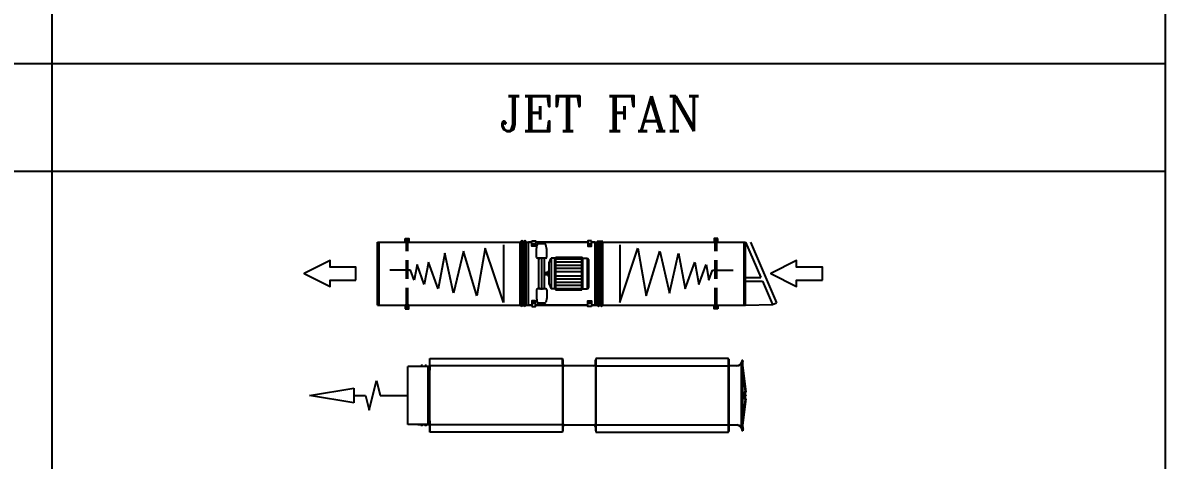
# Model space of a CAD drawing. Extents: x 462150 to 584251, y 35809 to 87318.
# Drawn here: x 524632 to 532372, y 41165 to 44128 of the extents above; entities that cross this region are included whole.
import ezdxf

# ---------------------------------------------------------------- set-up
doc = ezdxf.new("R2010")
doc.units = 0
doc.header["$LTSCALE"] = 500
doc.header["$MEASUREMENT"] = 0
doc.linetypes.add('DASHED', pattern=[15, 12, -3])
doc.linetypes.add('HIDDEN', pattern=[0.375, 0.25, -0.125])
for name, color, linetype in [('AC-JETFAN', 3, 'Continuous'), ('AC-VAV', 1, 'Continuous'), ('FW_Dim', 2, 'DASHED'), ('FW_Jetfans', 3, 'Continuous'), ('MH-FLX', 2, 'Continuous'), ('PL-W-TEXT', 7, 'Continuous')]:
    doc.layers.add(name, color=color, linetype=linetype)
doc.styles.add('FF-LOOP', font='romanc.shx', dxfattribs={"height": 2})

# ---------------------------------------------------------------- blocks, each defined once
blk = doc.blocks.new('A$C374C18AF')
at = {"layer": 'FW_Jetfans'}
for p, q in [((-250.9, 457.9), (-200.9, 757.9)), ((-200.9, 757.9), (-150.9, 457.9)), ((-150.9, 457.9), (-250.9, 457.9)), ((-200.9, 457.9), (-200.9, 378.1)), ((-200.9, 378.1), (-300.9, 353.1)), ((-300.9, 353.1), (-100.9, 303.1)), ((-100.9, 303.1), (-200.9, 278.1)), ((-200.9, 278.1), (-200.9, 92.2)), ((-396.9, 92.2), (-5, 92.2)), ((-396.9, 22.9), (-396.9, 92.2)), ((-5, 22.9), (-5, 92.2)), ((-403.7, -7.1), (-403.7, 0.4)), ((-403.2, 1.7), (-400, 1.7)), ((-400, 1.7), (-400, 2.1)), ((-400, 2.1), (-398.6, 2.1)), ((-400, 1.7), (-400, -0.4)), ((-400, -0.7), (-400, 1.7)), ((-398.6, -57.1), (-398.6, 22.9)), ((-398.6, 22.9), (-396.9, 22.9)), ((-398.6, 2.1), (-398.6, -8.8)), ((-398.6, 2.1), (-398.6, -8.8)), ((-396.9, 22.9), (-396.9, -57.1)), ((-5, -57.1), (-5, 22.9)), ((-3.2, 22.9), (-5, 22.9)), ((-3.2, 22.9), (-3.2, -57.1)), ((-3.2, 1.7), (-1.8, 1.7)), ((-3.2, -9.3), (-3.2, 1.7)), ((-3.2, -9.3), (-3.2, 1.7)), ((-1.8, 1.7), (-1.8, 1.3)), ((-1.8, 1.3), (-1.8, -0.8)), ((-1.8, -1.2), (-1.8, 1.3)), ((-1.8, 1.3), (1.3, 1.3)), ((1.8, 0), (1.8, -7.6)), ((-450.9, -957.1), (-450.9, -57.1)), ((-450.9, -57.1), (-400.9, -57.1)), ((-430.9, -57.1), (-444.9, -57.1)), ((-420.9, -57.1), (-430.9, -57.1)), ((-410.8, -57.1), (-420.9, -57.1)), ((-389.2, -57.1), (-410.8, -57.1)), ((-398.6, -3.3), (-406, -3.3)), ((-398.6, -30), (-406, -30)), ((-403.7, -33.8), (-403.7, -26.2)), ((-400, -0.8), (-403.2, -0.8)), ((-400, -5.9), (-403.2, -5.9)), ((-400, -8.4), (-403.2, -8.4)), ((-403.2, -25), (-400, -25)), ((-400, -27.5), (-403.2, -27.5)), ((-400, -32.5), (-403.2, -32.5)), ((-400, -35.1), (-403.2, -35.1)), ((-402, -3.3), (-399.4, -3.3)), ((-402, -30), (-399.4, -30)), ((-400.9, -957.1), (-400.9, -57.1)), ((-400.9, -57.1), (-0.9, -57.1)), ((-400, -0.8), (-400, -0.7)), ((-400, -0.7), (-400, -0.8)), ((-400, -0.8), (-400, -5.9)), ((-400, -5.9), (-400, -0.8)), ((-400, -5.9), (-400, -6)), ((-400, -6), (-400, -5.9)), ((-400, -6), (-400, -8.4)), ((-400, -8.4), (-400, -6.3)), ((-400, -8.8), (-400, -8.4)), ((-398.6, -8.8), (-400, -8.8)), ((-400, -24.5), (-398.6, -24.5)), ((-400, -25), (-400, -24.5)), ((-400, -27.4), (-400, -25)), ((-400, -25), (-400, -27)), ((-400, -27.4), (-400, -27.5)), ((-400, -27.5), (-400, -27.4)), ((-400, -32.5), (-400, -27.5)), ((-400, -27.5), (-400, -32.5)), ((-400, -32.7), (-400, -32.5)), ((-400, -32.5), (-400, -32.7)), ((-400, -32.7), (-400, -35.1)), ((-400, -35.1), (-400, -33)), ((-400, -35.5), (-400, -35.1)), ((-398.6, -35.5), (-400, -35.5)), ((-398.6, -8.8), (-398.6, -24.5)), ((-398.6, -24.5), (-398.6, -35.5)), ((-398.6, -24.5), (-398.6, -35.5)), ((-372.3, -57.1), (-398.6, -57.1)), ((-396.9, -45.7), (-5, -45.7)), ((-3.2, -57.1), (-29.6, -57.1)), ((-3.2, -3.8), (4.1, -3.8)), ((-1.8, -9.3), (-3.2, -9.3)), ((-3.2, -35.9), (-3.2, -25)), ((-3.2, -35.9), (-3.2, -25)), ((-3.2, -25), (-1.8, -25)), ((-3.2, -30.5), (4.1, -30.5)), ((-1.8, -35.9), (-3.2, -35.9)), ((0.1, -3.8), (-2.4, -3.8)), ((0.1, -30.5), (-2.4, -30.5)), ((-1.8, -1.3), (-1.8, -1.2)), ((-1.8, -1.2), (-1.8, -1.3)), ((-1.8, -6.3), (-1.8, -1.3)), ((-1.8, -1.3), (1.3, -1.3)), ((-1.8, -1.3), (-1.8, -6.3)), ((-1.8, -6.3), (-1.8, -6.4)), ((-1.8, -6.4), (-1.8, -6.3)), ((-1.8, -6.3), (1.3, -6.3)), ((-1.8, -6.4), (-1.8, -8.8)), ((-1.8, -8.8), (-1.8, -6.8)), ((1.3, -8.8), (-1.8, -8.8)), ((-1.8, -8.8), (-1.8, -9.3)), ((-1.8, -25), (-1.8, -25.4)), ((-1.8, -25.4), (1.3, -25.4)), ((-1.8, -27.8), (-1.8, -25.4)), ((-1.8, -25.4), (-1.8, -27.5)), ((-1.8, -27.8), (-1.8, -27.9)), ((-1.8, -27.9), (-1.8, -27.8)), ((-1.8, -27.9), (-1.8, -33)), ((-1.8, -27.9), (1.3, -27.9)), ((-1.8, -33), (-1.8, -27.9)), ((-1.8, -33), (1.3, -33)), ((-1.8, -33.1), (-1.8, -33)), ((-1.8, -33), (-1.8, -33.1)), ((-1.8, -33.1), (-1.8, -35.5)), ((-1.8, -35.5), (-1.8, -33.4)), ((-1.8, -35.5), (-1.8, -35.9)), ((1.3, -35.5), (-1.8, -35.5)), ((-0.9, -57.1), (49.1, -57.1)), ((-0.9, -957.1), (-0.9, -57.1)), ((1.8, -26.7), (1.8, -34.2)), ((49.1, -57.1), (49.1, -957.1)), ((-400.9, -957.1), (-450.9, -957.1)), ((-413.4, -957.1), (-440.9, -957.1)), ((-440.9, -959.6), (-440.9, -957.1)), ((-413.4, -959.6), (-440.9, -959.6)), ((11.6, -957.1), (-413.4, -957.1)), ((11.6, -959.6), (-413.4, -959.6)), ((-403.4, -1169.6), (-403.4, -969.6)), ((-0.9, -957.1), (-400.9, -957.1)), ((-400.9, -969.6), (-400.9, -1169.6)), ((49.1, -957.1), (-0.9, -957.1)), ((-0.9, -1169.6), (-0.9, -969.6)), ((1.6, -969.6), (1.6, -1169.6)), ((11.6, -957.1), (39.1, -957.1)), ((39.1, -959.6), (11.6, -959.6)), ((39.1, -957.1), (39.1, -959.6)), ((-450.9, -1182.1), (-450.9, -2082.1)), ((-400.9, -1182.1), (-450.9, -1182.1)), ((-440.9, -1182.1), (-440.9, -1179.6)), ((-413.4, -1179.6), (-440.9, -1179.6)), ((-440.9, -1182.1), (-413.4, -1182.1)), ((11.6, -1179.6), (-413.4, -1179.6)), ((-413.4, -1182.1), (11.6, -1182.1)), ((-400.9, -1182.1), (-400.9, -2082.1)), ((-0.9, -1182.1), (-400.9, -1182.1)), ((-0.9, -1182.1), (-0.9, -2082.1)), ((49.1, -1182.1), (-0.9, -1182.1)), ((11.6, -1179.6), (39.1, -1179.6)), ((11.6, -1182.1), (39.1, -1182.1)), ((39.1, -1179.6), (39.1, -1182.1)), ((49.1, -2082.1), (49.1, -1182.1)), ((-450.9, -2082.1), (-400.9, -2082.1)), ((-406.6, -2082.1), (-446, -2082.1)), ((-444.9, -2084.4), (-430.9, -2084.4)), ((-430.9, -2084.4), (-420.9, -2084.4)), ((-420.9, -2084.4), (-410.8, -2084.4)), ((-410.8, -2084.4), (-389.2, -2084.4)), ((-400.9, -2082.1), (-0.9, -2082.1)), ((-0.9, -2082.1), (49.1, -2082.1)), ((4.7, -2082.1), (44.2, -2082.1))]:
    blk.add_line(p, q, dxfattribs=at)
at = {"layer": 'FW_Jetfans', "ltscale": 0.005}
for p, q in [((-446, -2082.1), (-446, -2084.4)), ((-406.6, -2084.4), (-446, -2084.4)), ((-446, -2084.4), (-388.2, -2084.4)), ((4.7, -2084.4), (-406.6, -2084.4)), ((-403.2, -2138.5), (-403.2, -2087.8)), ((-400.9, -2087.8), (-400.9, -2138.5)), ((-0.9, -2138.5), (-0.9, -2087.8)), ((1.3, -2087.8), (1.3, -2138.5)), ((44.2, -2084.4), (4.7, -2084.4)), ((44.2, -2084.4), (44.2, -2082.1)), ((-409.2, -2166.9), (-431, -2177.9)), ((7.3, -2166.9), (29.1, -2177.9)), ((-200.9, -2175.6), (-440.4, -2175.6)), ((-440.4, -2175.6), (-440.4, -2177.9)), ((-414.4, -2177.9), (-440.4, -2177.9)), ((-431, -2177.9), (-433.8, -2179.3)), ((-432.8, -2181.3), (-433.8, -2179.3)), ((-426, -2177.9), (-432.8, -2181.3)), ((-427.2, -2178.5), (-428.3, -2176.5)), ((-408.1, -2168.9), (-426, -2177.9)), ((-419.2, -2171.9), (-418.2, -2174)), ((-414, -2177.9), (-200.9, -2177.9)), ((-409.1, -2172), (-411, -2173.1)), ((-409.6, -2177.4), (-408.9, -2173)), ((-409.6, -2177.4), (-409.6, -2177.4)), ((-409.6, -2177.4), (-405.5, -2177.9)), ((-369.2, -2177.9), (-408.9, -2173)), ((-405.5, -2177.9), (-223.5, -2200.4)), ((5.3, -2168.6), (-403.2, -2168.6)), ((5.3, -2173.1), (-403.2, -2173.1)), ((-225.7, -2195.7), (-369.2, -2177.9)), ((-200.9, -2191.2), (-225.7, -2191.2)), ((-222.9, -2195.9), (-225.7, -2195.7)), ((-200.9, -2195.7), (-225.7, -2195.7)), ((-223.5, -2200.4), (-222.9, -2195.9)), ((38.5, -2175.6), (-200.9, -2175.6)), ((-200.9, -2177.9), (38.5, -2177.9)), ((-176.1, -2191.2), (-200.9, -2191.2)), ((-176.1, -2195.7), (-200.9, -2195.7)), ((-176.1, -2195.7), (-179, -2195.9)), ((-179, -2195.9), (-178.4, -2200.4)), ((-178.4, -2200.4), (4, -2177.9)), ((-32.7, -2177.9), (-176.1, -2195.7)), ((7.1, -2173), (-32.7, -2177.9)), ((4, -2177.9), (7.7, -2177.4)), ((6.3, -2168.9), (24.1, -2177.9)), ((7.1, -2173), (7.7, -2177.4)), ((7.2, -2172), (9.2, -2173.1)), ((17.4, -2171.9), (16.3, -2174)), ((24.1, -2177.9), (30.9, -2181.3)), ((25.4, -2178.5), (26.4, -2176.5)), ((29.1, -2177.9), (31.9, -2179.3)), ((30.9, -2181.3), (31.9, -2179.3)), ((38.5, -2177.9), (38.5, -2175.6))]:
    blk.add_line(p, q, dxfattribs=at)
for centre in [(-407.1, -2170.9), (-200.9, -2197.9), (5.3, -2170.9), (5.3, -2170.9)]:
    blk.add_circle(centre, 2.25, dxfattribs=at)
at = {"layer": 'FW_Jetfans'}
for centre, radius, start, end in [((-401.8, 0.4), 1.82, 136.15013, 223.84987), ((0, 0), 1.82, 316.15013, 43.84987), ((-397.1, -3.3), 6.53, 157.24227, 202.75773), ((-401.8, -7.1), 1.82, 136.15013, 223.84987), ((-401.8, -26.2), 1.82, 136.15013, 223.84987), ((-397.1, -30), 6.53, 157.24227, 202.75773), ((-401.8, -33.8), 1.82, 136.15013, 223.84987), ((-4.7, -3.8), 6.53, 337.24227, 22.75773), ((0, -7.6), 1.82, 316.15013, 43.84987), ((0, -26.7), 1.82, 316.15013, 43.84987), ((-4.7, -30.5), 6.53, 337.24227, 22.75773), ((0, -34.2), 1.82, 316.15013, 43.84987), ((-413.4, -969.6), 12.5, 0, 90), ((-413.4, -969.6), 10, 44.427, 90), ((-413.4, -969.6), 10, 0, 44.427), ((11.6, -969.6), 12.5, 90, 180), ((11.6, -969.6), 10, 90, 180), ((-413.4, -1169.6), 12.5, 270, 0), ((-413.4, -1169.6), 10, 270, 315.573), ((-413.4, -1169.6), 10, 315.573, 0), ((11.6, -1169.6), 12.5, 180, 270), ((11.6, -1169.6), 10, 180, 270)]:
    blk.add_arc(centre, radius, start, end, dxfattribs=at)
at = {"layer": 'FW_Jetfans', "ltscale": 0.005}
for centre, radius, start, end in [((-406.6, -2087.8), 5.63, 0, 90), ((-406.6, -2087.8), 3.38, 0, 90), ((4.7, -2087.8), 5.63, 90, 180), ((4.7, -2087.8), 3.38, 90, 180), ((-440.4, -2138.5), 39.4, 270, 0), ((-440.4, -2138.5), 37.2, 270, 0), ((-407.1, -2170.9), 4.51, 176.84229, 116.84229), ((38.5, -2138.5), 39.4, 180, 270), ((5.3, -2170.9), 4.51, 63.15771, 3.15771), ((38.5, -2138.5), 37.2, 180, 270), ((-225.7, -2193.4), 2.25, 90, 180), ((-225.7, -2193.4), 2.25, 180, 270), ((-225.7, -2193.4), 2.25, 270, 90), ((-176.1, -2193.4), 2.25, 90, 270), ((-176.1, -2193.4), 2.25, 0, 90), ((-176.1, -2193.4), 2.25, 270, 0)]:
    blk.add_arc(centre, radius, start, end, dxfattribs=at)
blk = doc.blocks.new('JET FAN')
at = {"layer": 'FW_Dim', "linetype": 'Continuous', "rotation": 90}
blk.add_blockref('A$C374C18AF', (-1069.6, -1.6), dxfattribs=at)
blk = doc.blocks.new('JET FAN-1')
at = {"layer": 'AC-JETFAN', "color": 9, "linetype": 'HIDDEN'}
for p, q in [((-1051.5, -436.2), (-1051.5, 9.2)), ((-1041.5, -436.2), (-1041.5, 9.2)), ((1041.5, -436.2), (1041.5, 9.2)), ((1051.5, -436.2), (1051.5, 9.2))]:
    blk.add_line(p, q, dxfattribs=at)
at = {"layer": 'AC-JETFAN'}
for p, q in [((280.2, 0), (1246.5, 0)), ((1236.5, -427), (1236.5, 0)), ((1246.5, -427), (1246.5, 0)), ((1246.5, 0), (1349.8, -239.2)), ((-1246.5, -427), (-1246.5, 0)), ((-1246.5, 0), (-280.2, 0)), ((-1236.5, -427), (-1236.5, 0)), ((-240, 0), (-202.5, 0)), ((-177.5, 0), (177.5, 0)), ((202.5, 0), (240, 0)), ((1279.2, 0), (1457.1, -412.2)), ((1246.5, -239.2), (1349.8, -239.2)), ((1246.5, -264.2), (1360.6, -264.2)), ((1360.6, -264.2), (1429.6, -424.1)), ((-1246.5, -427), (-280.2, -427)), ((-240, -427), (-202.5, -427)), ((-177.5, -427), (177.5, -427)), ((202.5, -427), (240, -427)), ((280.2, -427), (1246.5, -427)), ((1246.5, -427), (1429.6, -424.1)), ((1429.6, -424.1), (1457.1, -412.2))]:
    blk.add_line(p, q, dxfattribs=at)
at = {"layer": 'AC-JETFAN', "color": 1}
for p, q in [((-791.6, -75.2), (-837.2, -318)), ((-731.3, -347), (-791.6, -75.2)), ((-664.8, -62.5), (-731.3, -347)), ((-573.3, -365.6), (-664.8, -62.5)), ((-517.8, -41.5), (-573.3, -365.6)), ((-394.3, -409.3), (-517.8, -41.5)), ((-394.3, -18.4), (-394.3, -409.3)), ((-202.5, 0), (-225, 0)), ((177.5, 0), (-177.5, 0)), ((-170.1, -50), (-164.9, -18.1)), ((-170.1, -103.7), (-170.1, -50)), ((-111.7, -13.1), (-159, -13.1)), ((-100.6, -50), (-105.7, -18.1)), ((-100.6, -103.7), (-100.6, -50)), ((225, 0), (202.5, 0)), ((394.3, -18.4), (394.3, -409.3)), ((394.3, -409.3), (517.8, -41.5)), ((517.8, -41.5), (573.3, -365.6)), ((573.3, -365.6), (664.8, -62.5)), ((664.8, -62.5), (731.3, -347)), ((731.3, -347), (791.6, -75.2)), ((791.6, -75.2), (837.2, -318)), ((-979, -152.7), (-998.8, -258.1)), ((-930.6, -288), (-979, -152.7)), ((-902.2, -136.3), (-930.6, -288)), ((-837.2, -318), (-902.2, -136.3)), ((-106.6, -109.8), (-164.1, -109.8)), ((-154.7, -310), (-154.7, -117)), ((-142.2, -109.8), (-128.5, -109.8)), ((-142.2, -109.8), (-128.5, -109.8)), ((-135.3, -109.8), (-135.3, -317.2)), ((-115.4, -310), (-115.4, -117)), ((-84.1, -141.7), (-69.6, -109.8)), ((-84.1, -285.3), (-84.1, -141.7)), ((-45.1, -109.8), (-69.6, -109.8)), ((-69.6, -109.8), (-69.6, -317.2)), ((-45.1, -109.8), (-38, -102.6)), ((-45.1, -317.2), (-45.1, -109.8)), ((-38, -102.6), (137.8, -102.6)), ((-38, -324.4), (-38, -102.6)), ((-38, -113.3), (137.8, -113.3)), ((-38, -134.6), (137.8, -134.6)), ((144.9, -109.8), (137.8, -102.6)), ((137.8, -324.4), (137.8, -102.6)), ((144.9, -317.2), (144.9, -109.8)), ((144.9, -109.8), (174.6, -109.8)), ((174.6, -317.2), (174.6, -109.8)), ((174.6, -109.8), (185.3, -120.4)), ((185.3, -306.6), (185.3, -120.4)), ((837.2, -318), (902.2, -136.3)), ((902.2, -136.3), (930.6, -288)), ((930.6, -288), (979, -152.7)), ((979, -152.7), (998.8, -258.1)), ((-1022.9, -190.6), (-1163.5, -190.6)), ((-998.8, -258.1), (-1022.9, -190.6)), ((-115.4, -206.7), (-94.8, -206.7)), ((-115.4, -220.3), (-94.8, -220.3)), ((-94.8, -227.4), (-94.8, -199.6)), ((-94.8, -199.6), (-84.1, -199.6)), ((-94.8, -227.4), (-84.1, -227.4)), ((-38, -155.9), (137.8, -155.9)), ((-38, -177.3), (137.8, -177.3)), ((-38, -198.6), (137.8, -198.6)), ((-38, -228.4), (137.8, -228.4)), ((998.8, -258.1), (1022.9, -190.6)), ((1022.9, -190.6), (1163.5, -190.6)), ((-84.1, -285.3), (-69.6, -317.2)), ((-38, -249.7), (137.8, -249.7)), ((-38, -271.1), (137.8, -271.1)), ((-38, -292.4), (137.8, -292.4)), ((174.6, -317.2), (185.3, -306.6)), ((-170.1, -323.3), (-170.1, -377)), ((-170.1, -377), (-164.9, -408.9)), ((-106.6, -317.2), (-164.1, -317.2)), ((-142.2, -317.2), (-128.5, -317.2)), ((-142.2, -317.2), (-128.5, -317.2)), ((-142.2, -317.2), (-128.5, -317.2)), ((-142.2, -317.2), (-128.5, -317.2)), ((-100.6, -377), (-105.7, -408.9)), ((-100.6, -323.3), (-100.6, -377)), ((-45.1, -317.2), (-69.6, -317.2)), ((-45.1, -317.2), (-38, -324.4)), ((-38, -313.7), (137.8, -313.7)), ((-38, -324.4), (137.8, -324.4)), ((144.9, -317.2), (137.8, -324.4)), ((144.9, -317.2), (174.6, -317.2)), ((-111.7, -413.9), (-159, -413.9))]:
    blk.add_line(p, q, dxfattribs=at)
for points in [[(-1059, 25), (-1034, 25), (-1034, 0), (-1059, 0)], [(-202.5, 9), (-177.5, 9), (-177.5, -28.5), (-202.5, -28.5)], [(202.5, 9), (177.5, 9), (177.5, -28.5), (202.5, -28.5)], [(1059, 25), (1034, 25), (1034, 0), (1059, 0)], [(-1059, -452), (-1034, -452), (-1034, -427), (-1059, -427)], [(-202.5, -436), (-177.5, -436), (-177.5, -398.5), (-202.5, -398.5)], [(202.5, -436), (177.5, -436), (177.5, -398.5), (202.5, -398.5)], [(1059, -452), (1034, -452), (1034, -427), (1059, -427)]]:
    blk.add_lwpolyline(points, close=True, dxfattribs=at)
for points in [[(-202.5, -427), (-225, -427), (-225, 0), (-202.5, 0)], [(-177.5, 0), (177.5, 0)], [(202.5, 0), (225, 0), (225, -427), (202.5, -427)], [(177.5, -427), (-177.5, -427)]]:
    blk.add_lwpolyline(points, dxfattribs=at)
at = {"layer": 'AC-JETFAN'}
for points in [[(-1393.8, -257.3), (-1393.8, -169.7), (-1568.8, -169.7), (-1568.8, -126), (-1743.8, -213.5), (-1568.8, -301), (-1568.8, -257.3)], [(1767.8, -257.3), (1767.8, -169.7), (1592.8, -169.7), (1592.8, -126), (1417.8, -213.5), (1592.8, -301), (1592.8, -257.3)]]:
    blk.add_lwpolyline(points, close=True, dxfattribs=at)
at = {"layer": 'AC-JETFAN', "color": 1}
for centre in [(-1046.5, 12.5), (1046.5, 12.5), (-190, -16), (190, -16), (-1046.5, -439.5), (-190, -411), (190, -411), (1046.5, -439.5)]:
    blk.add_circle(centre, 5.97, dxfattribs=at)
for centre, radius, start, end in [((-159, -19.1), 6.01, 90, 170.75672), ((-111.7, -19.1), 6.01, 9.24328, 90), ((-164.1, -103.7), 6.01, 180, 270), ((-147.5, -117), 7.22, 90, 180), ((-122.7, -117), 7.22, 0, 90), ((-106.6, -103.7), 6.01, 270, 0), ((-164.1, -323.3), 6.01, 90, 180), ((-147.5, -310), 7.22, 180, 270), ((-122.7, -310), 7.22, 270, 0), ((-106.6, -323.3), 6.01, 0, 90), ((-159, -407.9), 6.01, 189.24328, 270), ((-111.7, -407.9), 6.01, 270, 350.75672)]:
    blk.add_arc(centre, radius, start, end, dxfattribs=at)
at = {"layer": 'MH-FLX'}
for p, q in [((-270.1, 10.2), (-280.2, 0)), ((-280.2, -427), (-280.2, 0)), ((-260, 0), (-270.1, 10.2)), ((-270.1, -437.2), (-270.1, 10.2)), ((-249.9, 10.2), (-260, 0)), ((-260, -427), (-260, 0)), ((-240, 0), (-249.9, 10.2)), ((-249.9, -437.2), (-249.9, 10.2)), ((240, 0), (249.9, 10.2)), ((249.9, 10.2), (260, 0)), ((249.9, -437.2), (249.9, 10.2)), ((260, 0), (270.1, 10.2)), ((260, -427), (260, 0)), ((270.1, 10.2), (280.2, 0)), ((270.1, -437.2), (270.1, 10.2)), ((280.2, -427), (280.2, 0)), ((-240, -427), (-240, 0)), ((240, -427), (240, 0)), ((-270.1, -437.2), (-280.2, -427)), ((-260, -427), (-270.1, -437.2)), ((-249.9, -437.2), (-260, -427)), ((-240, -427), (-249.9, -437.2)), ((240, -427), (249.9, -437.2)), ((249.9, -437.2), (260, -427)), ((260, -427), (270.1, -437.2)), ((270.1, -437.2), (280.2, -427))]:
    blk.add_line(p, q, dxfattribs=at)

msp = doc.modelspace()

# ---------------------------------------------------------------- linework, layer by layer
for p, q in [((524828.9, 65565.7), (524828.9, 35809.3)), ((532372.4, 65565.7), (532372.4, 36613.9)), ((532372.4, 43849.3), (512331.7, 43849.3)), ((532372.4, 43121.8), (512331.7, 43121.8))]:
    msp.add_line(p, q)

# ---------------------------------------------------------------- block references
at = {"layer": 'AC-VAV'}
for name, p in [('JET FAN-1', (528282.5, 42642.8)), ('JET FAN', (528401.5, 41806))]:
    msp.add_blockref(name, p, dxfattribs=at)

# ---------------------------------------------------------------- texts
at = {"layer": 'PL-W-TEXT', "style": 'FF-LOOP'}
msp.add_text('JET FAN', height=238.14, dxfattribs=at).set_placement((527862.1, 43393.3, 0))

doc.saveas('drawing.dxf')
